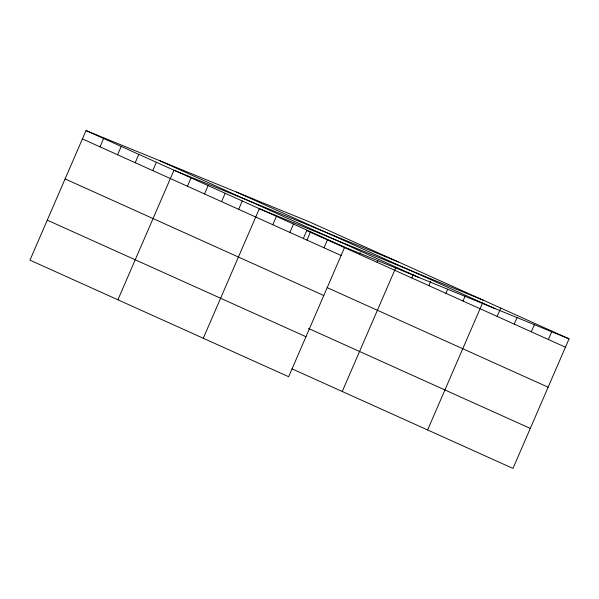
<?xml version="1.0" encoding="UTF-8"?>
<svg xmlns="http://www.w3.org/2000/svg" width="599" height="599" viewBox="0 0 599 599"><rect width="100%" height="100%" fill="white"/><g stroke="black" fill="none" stroke-linecap="round" stroke-linejoin="round"><path stroke-width="0.9" d="M569.05 338.847L310.357 222.274L86.024 130.575L29.95 260.153L288.643 376.726L344.717 247.147L569.05 338.847L512.976 468.425L291.983 368.842M100.003 146.852L103.612 138.504M117.591 154.774L121.208 146.426M135.187 162.703L138.796 154.355M152.775 170.633L156.384 162.284M117.906 299.785L173.98 170.206L398.313 261.913M187.442 186.252L191.051 177.903M204.514 193.941L208.123 185.6M221.585 201.638L225.202 193.29M238.664 209.336L242.273 200.987M203.278 338.255L259.345 208.677L483.678 300.384M272.807 224.722L276.424 216.374M289.879 232.412L293.495 224.063M303.431 238.29L306.748 230.622L565.441 347.195M306.958 240.109L310.567 231.761M324.029 247.799L327.646 239.45M359.52 254.403L360.239 252.733M377.108 262.332L377.834 260.662M342.239 391.491L395.782 267.753M411.775 277.951L413.22 274.612M428.847 285.648L430.651 281.47M445.918 293.338L447.73 289.167M462.997 301.035L465.161 296.026M427.611 429.955L482.599 302.884M497.14 316.422L500.757 308.073M514.219 324.119L517.109 317.44M531.291 331.809L534.54 324.299M548.362 339.506L551.979 331.157M236.328 192.017L495.021 308.59M160.053 160.839L418.746 277.404M86.024 130.575L344.717 247.147M82.407 138.923L341.101 255.496M327.129 287.617L548.122 387.201M65.096 178.929L323.789 295.502M308.455 328.454L530.287 428.42M47.261 220.147L305.954 336.72"/></g></svg>
